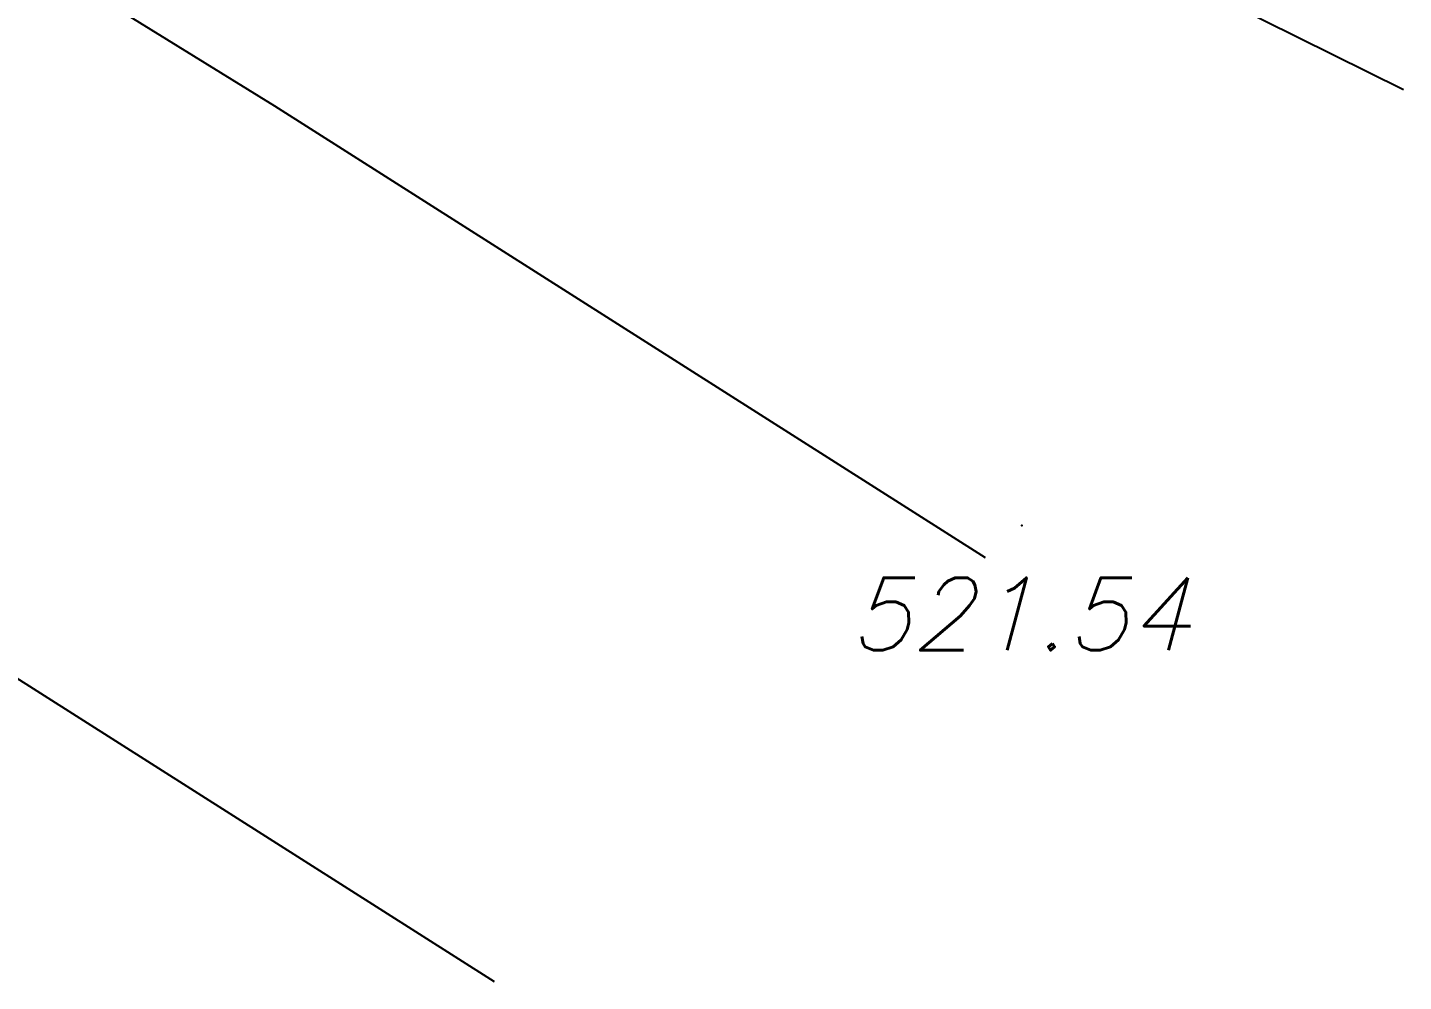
# Model space of a CAD drawing. Header units: metres. Extents: x 222509 to 223547, y 765290 to 766147.
# Drawn here: x 223076.23 to 223083.83, y 765879.55 to 765884.82 of the extents above; entities that cross this region are included whole.
import ezdxf
from ezdxf.enums import TextEntityAlignment as Align

# ---------------------------------------------------------------- set-up
doc = ezdxf.new("R2010")
doc.units = ezdxf.units.M
doc.linetypes.add('DASHED', pattern=[19.05, 12.7, -6.35])
for name, color, linetype in [('PNT2510', 8, 'Continuous'), ('PNTELEV2510', 7, 'Continuous'), ('Tcontours1', 250, 'Continuous'), ('Tcontours2', 250, 'DASHED')]:
    doc.layers.add(name, color=color, linetype=linetype)
doc.styles.add('PTXT', font='txt.shx')

# ---------------------------------------------------------------- blocks, each defined once
blk = doc.blocks.new('SRVPNO9')
at = {"layer": 'PNTELEV2510', "style": 'PTXT', "oblique": 15}
blk.add_attdef('ELEV2', text='', height=1, dxfattribs=at).set_placement((-0.035, -1.723), align=Align.CENTER)
blk = doc.blocks.new('G$CAC2BD834')
at = {"layer": 'PNT2510'}
blk.add_point((223081.72, 765882.07, 521.54), dxfattribs=at)
at = {"layer": 'Tcontours1'}
for points, elevation in [([(223055.3128, 765911.774), (223056.9437, 765909.5948), (223058.6456, 765907.3826), (223061.423, 765901.1272), (223061.598, 765900.6623), (223062.8281, 765899.9028), (223071.3311, 765894.0537), (223073.0144, 765892.1268), (223074.3044, 765889.4079), (223078.5196, 765886.9063), (223078.9226, 765886.7675), (223080.5293, 765886.1093), (223083.8274, 765884.4755)], 522), ([(223047.1244, 765911.0636), (223047.8547, 765911.0147), (223052.5023, 765904.6721), (223052.7147, 765904.5259), (223052.6493, 765904.38), (223053.0848, 765903.5135), (223056.4926, 765897.8984), (223060.1309, 765893.0911), (223060.2902, 765892.6679), (223060.8786, 765892.3046), (223061.925, 765891.1448), (223062.6542, 765890.3046), (223063.0369, 765889.7909), (223064.208, 765887.3819), (223064.3306, 765887.3065), (223065.7954, 765886.4933), (223069.1742, 765885.7012), (223071.7385, 765884.0386), (223078.8037, 765879.5526)], 521)]:
    blk.add_lwpolyline(points, dxfattribs=dict(at, elevation=elevation))
at = {"layer": 'Tcontours2', "elevation": 521.5}
blk.add_lwpolyline([(223046.8365, 765922.1306), (223047.2393, 765920.7339), (223048.876, 765919.337), (223050.774, 765915.0104), (223050.7579, 765912.4009), (223054.8526, 765906.9297), (223059.1254, 765901.3758), (223059.423, 765900.7056), (223060.9441, 765896.6651), (223067.9259, 765892.3544), (223068.2806, 765891.9612), (223068.3605, 765890.8649), (223068.5533, 765890.7167), (223072.0255, 765888.4312), (223072.9135, 765887.4147), (223073.0134, 765887.2041), (223073.4977, 765886.9167), (223077.5907, 765884.385), (223081.5173, 765881.892)], dxfattribs=at)
at = {"layer": 'PNT2510'}
ref = blk.add_blockref('SRVPNO9', (223081.72, 765882.07, 521.54), dxfattribs=dict(at, xscale=0.4, yscale=0.4, zscale=0.4))
ref.add_attrib('ELEV2', '521.54', dxfattribs={"layer": 'PNTELEV2510', "height": 0.4, "style": 'PTXT', "oblique": 15}).set_placement((223081.7062, 765881.3807, 521.54), align=Align.CENTER)

msp = doc.modelspace()

# ---------------------------------------------------------------- block references
msp.add_blockref('G$CAC2BD834', (0, 0))

doc.saveas('drawing.dxf')
